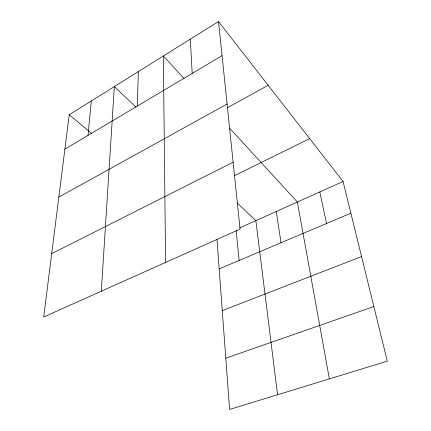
<?xml version="1.0" encoding="UTF-8"?>
<svg xmlns="http://www.w3.org/2000/svg" width="431" height="431" viewBox="0 0 431 431"><rect width="100%" height="100%" fill="white"/><g stroke="black" fill="none" stroke-linecap="round" stroke-linejoin="round"><path stroke-width="0.65" d="M137.354 106.042L138.324 71.616M101.317 291.216L114.334 86.588L136.072 107.184M88.01 135.393L91.324 100.951M69.24 114.738L43.693 317.011L240.072 229.098L218.533 21.55L69.24 114.738L91.738 133.54M64.892 149.142L222.073 55.658M58.837 197.102L227.089 104M227.579 107.61L268.152 85.284M51.698 253.633L233.128 162.212M234.049 175.886L309.684 138.631M239.663 227.918L343.071 181.516L387.307 361.162L229.599 409.45L216.992 239.474M219.174 268.901L350.872 213.2M222.267 310.632L361.555 256.58M225.796 358.172L373.86 306.56M237.045 202.839L255.852 220.656L277.559 394.764M184.075 78.571L163.354 55.992L165.59 262.441M229.545 128.12L297.363 202.026L329.376 378.897M218.533 21.55L343.071 181.516M319.824 191.946L326.531 223.495M276.271 211.492L281.023 242.745M236.134 230.192L239.124 260.464M190.308 39.167L192.194 73.426"/></g></svg>
